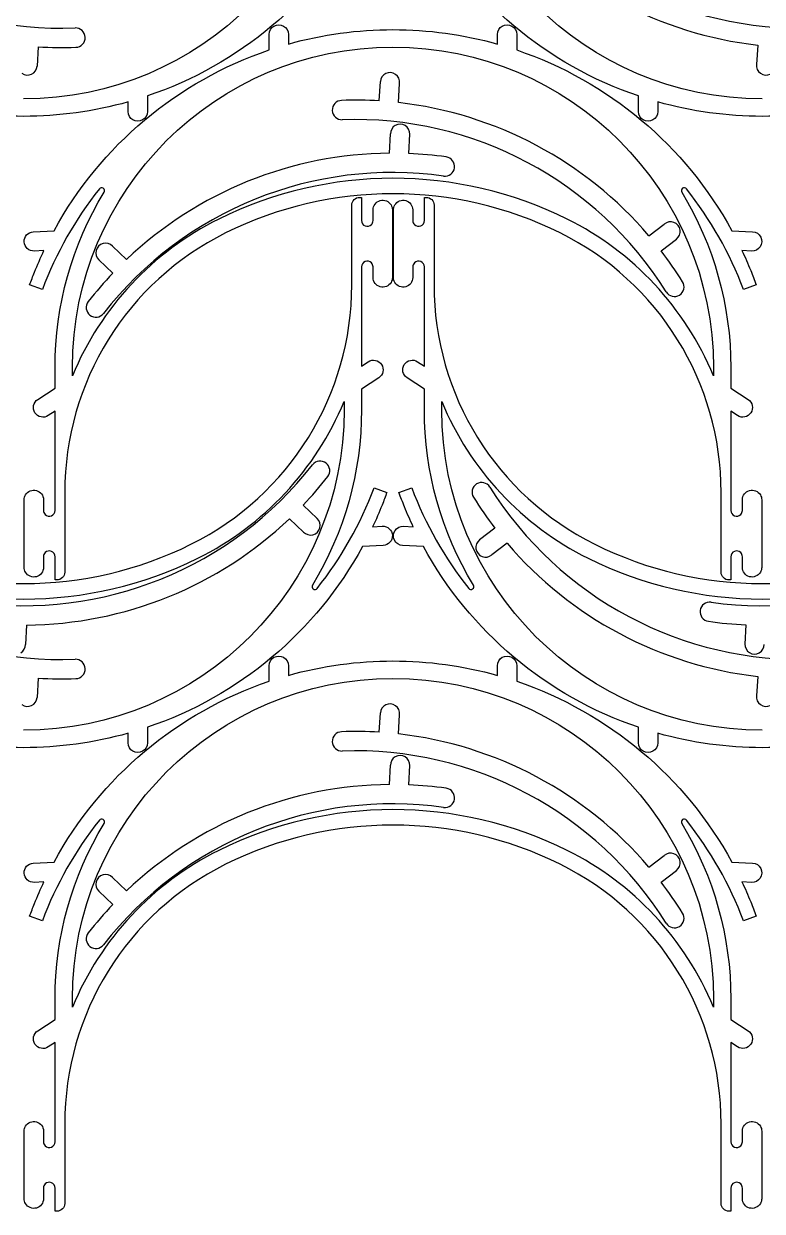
# Model space of a CAD drawing. Extents: x 5 to 3258, y 1 to 2262.
# Drawn here: x 547 to 1089, y 1 to 873 of the extents above; entities that cross this region are included whole.
import ezdxf

# ---------------------------------------------------------------- set-up
doc = ezdxf.new("R2010")
doc.units = 0
doc.layers.add('Capa_1', color=7, linetype='CONTINUOUS')

msp = doc.modelspace()

# ---------------------------------------------------------------- linework, layer by layer
at = {"layer": 'Capa_1', "color": 7}
for points in [[(727.266492, 853.28447), (727.266492, 864.757018)], [(741.439723, 864.757018), (741.439723, 857.670403)], [(908.978737, 864.757018), (908.978737, 853.28447)], [(557.790383, 855.659614), (556.907329, 841.513927)], [(1085.895812, 856.896555), (1085.01276, 842.750866)], [(808.00148, 815.894861), (808.884534, 830.040548)], [(822.125075, 814.65792), (823.008126, 828.803609)], [(637.868415, 819.531099), (637.868415, 808.058551)], [(998.385194, 808.058551), (998.385194, 819.531099)], [(623.695184, 808.058551), (623.695184, 815.145165)], [(815.670794, 777.524267), (816.271207, 791.684768)], [(829.846317, 777.278115), (830.44673, 791.438616)], [(793.626681, 745.1028), (795.044007, 745.1028), (795.044007, 735.181512)], [(841.210044, 728.094898), (841.210044, 735.181512), (841.210044, 745.1028)], [(787.957393, 680.882031), (787.957393, 735.181512)], [(848.296658, 739.43348), (848.296658, 735.181512)], [(1006.087216, 716.843515), (1017.320727, 725.485766)], [(561.919161, 706.067799), (554.842424, 705.693852)], [(622.492028, 699.474979), (612.223416, 709.24411)], [(1015.010503, 705.826211), (1026.244014, 714.468463)], [(1081.402579, 705.694221), (1074.325858, 706.068196)], [(612.466004, 689.450768), (602.197395, 699.219899)], [(795.044007, 694.079178), (795.044007, 621.273827)], [(560.771475, 677.491396), (551.437499, 680.854164)], [(836.264098, 624.488315), (836.264296, 624.488712)], [(836.264296, 624.488712), (841.210044, 621.273827)], [(1053.397981, 620.209244), (1053.397981, 614.128844)], [(1066.153886, 620.208479), (1066.153886, 605.01115), (1066.155389, 605.036662), (1078.824384, 596.801364)], [(807.714298, 612.60548), (795.045291, 604.370183), (795.043792, 604.395695)], [(841.210044, 589.197997), (841.210044, 604.395326), (841.208542, 604.369814), (828.539546, 612.605112)], [(557.420609, 596.800996), (570.089616, 605.036293), (570.091115, 605.010781)], [(853.96595, 589.197232), (853.96595, 595.277632)], [(570.0909, 515.327298), (570.0909, 588.132649)], [(1071.099634, 584.917764), (1066.153886, 588.132649)], [(1071.099833, 584.918161), (1071.099634, 584.917764)], [(804.363432, 531.91508), (813.697408, 528.552312)], [(577.177514, 528.524444), (577.177514, 474.224964)], [(752.259834, 519.251215), (762.528442, 509.482084)], [(742.23381, 509.227004), (752.502422, 499.457874)], [(803.215746, 503.338677), (810.292483, 503.712624)], [(825.961351, 503.712255), (833.038072, 503.33828)], [(893.010384, 502.319171), (881.776873, 493.67692)], [(811.040518, 489.559153), (795.787724, 488.753036)], [(901.933671, 491.301867), (890.70016, 482.659616)], [(1066.153886, 481.311578), (1066.153886, 474.224964), (1066.153886, 464.303676), (1064.736564, 464.303676)], [(571.508226, 464.303676), (570.0909, 464.303676), (570.0909, 474.224964)], [(1059.067272, 469.972996), (1059.067272, 474.224964)], [(549.055044, 431.177716), (548.454631, 417.017215)], [(1077.108545, 431.423868), (1076.508132, 417.263367)], [(727.266492, 389.875377), (727.266492, 401.347925)], [(741.439723, 401.347925), (741.439723, 394.261311)], [(908.978737, 401.347925), (908.978737, 389.875377)], [(557.790383, 392.250521), (556.907329, 378.104834)], [(1085.895812, 393.487462), (1085.01276, 379.341773)], [(808.00148, 352.485768), (808.884534, 366.631455)], [(822.125075, 351.248827), (823.008126, 365.394516)], [(623.695184, 344.649458), (623.695184, 351.736072)], [(637.868415, 356.122006), (637.868415, 344.649458)], [(998.385194, 344.649458), (998.385194, 356.122006)], [(815.670794, 314.115174), (816.271207, 328.275676)], [(829.846317, 313.869022), (830.44673, 328.029523)], [(1006.087216, 253.434422), (1017.320727, 262.076674)], [(622.492028, 236.065886), (612.223416, 245.835017)], [(1015.010503, 242.417118), (1026.244014, 251.05937)], [(561.919161, 242.658706), (554.842424, 242.284759)], [(612.466004, 226.041675), (602.197395, 235.810806)], [(1081.402579, 242.285128), (1074.325858, 242.659103)], [(560.771475, 214.082303), (551.437499, 217.445071)], [(1053.397981, 156.800151), (1053.397981, 150.719751)], [(1066.153886, 156.799386), (1066.153886, 141.602057), (1066.155389, 141.627569), (1078.824384, 133.392271)], [(557.420609, 133.391903), (570.089616, 141.6272), (570.091115, 141.601689)], [(570.0909, 51.918205), (570.0909, 124.723556)], [(1071.099634, 121.508671), (1066.153886, 124.723556)], [(1071.099833, 121.509068), (1071.099634, 121.508671)], [(577.177514, 65.115352), (577.177514, 10.815871)], [(1066.153886, 17.902485), (1066.153886, 10.815871), (1066.153886, 0.894583), (1064.736564, 0.894583)], [(571.508226, 0.894583), (570.0909, 0.894583), (570.0909, 10.815871)], [(1059.067272, 6.563903), (1059.067272, 10.815871)]]:
    msp.add_lwpolyline(points, dxfattribs=at)
for points in [[(945.996403, 729.128662)], [(961.367528, 480.277814)], [(945.996403, 265.719569)]]:
    msp.add_lwpolyline(points, close=True, dxfattribs=at)
for points in [[(782.288099, 1052.606324), (782.263398, 922.684674), (676.934165, 817.375464), (547.012512, 817.375464)], [(1089.241536, 817.375464), (959.319883, 817.375464), (853.99065, 922.684674), (853.96595, 1052.606324)], [(347.079585, 995.870827), (398.062337, 914.281372), (488.699797, 866.088579), (584.849714, 869.446207)], [(889.308609, 995.870827), (940.291361, 914.281372), (1030.928821, 866.088579), (1127.078738, 869.446207)], [(795.787724, 952.162129), (761.667442, 889.692402), (705.293531, 842.345881), (637.868415, 819.531099)], [(998.385194, 819.531099), (930.960228, 842.345842), (874.586417, 889.692218), (840.46612, 952.161761)], [(901.933671, 954.71096), (948.614079, 899.935497), (1014.381542, 864.966317), (1085.895812, 856.896555)], [(730.8098, 870.894207), (733.002406, 872.160109), (735.703809, 872.160109), (737.896415, 870.894207)], [(741.439723, 857.670403), (791.590488, 871.762637), (844.654744, 871.762637), (894.805508, 857.670403)], [(898.348816, 870.894206), (900.541422, 872.160107), (903.242824, 872.160107), (905.43543, 870.894206)], [(592.177944, 862.611136), (592.04138, 866.52205), (588.760655, 869.581996), (584.849714, 869.446207)], [(727.266492, 864.757018), (727.266492, 867.288822), (728.617193, 869.628305), (730.8098, 870.894207)], [(737.896415, 870.894207), (740.089022, 869.628305), (741.439723, 867.288822), (741.439723, 864.757018)], [(894.805508, 864.757018), (894.805508, 867.288821), (896.156209, 869.628304), (898.348816, 870.894206)], [(894.805508, 857.670403), (894.805508, 857.670403), (894.805508, 864.757018), (894.805508, 864.757018)], [(905.43543, 870.894206), (907.628036, 869.628304), (908.978737, 867.288821), (908.978737, 864.757018)], [(557.790383, 855.659614), (566.963469, 855.08697), (576.158978, 854.960801), (585.344322, 855.281555)], [(582.846808, 620.209244), (582.871509, 750.130895), (688.200742, 855.440105), (818.122395, 855.440105)], [(585.344322, 855.281555), (589.255209, 855.418891), (592.314507, 858.700222), (592.177944, 862.611136)], [(818.122395, 855.440105), (948.044047, 855.440105), (1053.373281, 750.130895), (1053.397981, 620.209244)], [(569.347182, 720.65344), (603.467465, 783.123167), (659.841376, 830.469688), (727.266492, 853.28447)], [(908.978737, 853.28447), (976.403703, 830.469727), (1032.777513, 783.123351), (1066.897811, 720.653808)], [(552.879798, 835.55386), (555.205124, 836.661636), (556.746906, 838.943213), (556.907329, 841.513927)], [(820.077924, 835.373031), (817.980558, 836.868145), (815.237391, 837.10839), (812.912065, 836.000615)], [(1085.01276, 842.750866), (1084.723884, 840.191402), (1085.845597, 837.676557), (1087.942963, 836.181444)], [(545.713939, 836.181444), (547.811305, 834.68633), (550.554472, 834.446085), (552.879798, 835.55386)], [(812.912065, 836.000615), (810.586739, 834.892839), (809.044957, 832.611263), (808.884534, 830.040548)], [(823.008126, 828.803609), (823.297003, 831.363073), (822.17529, 833.877918), (820.077924, 835.373031)], [(1087.942963, 836.181444), (1090.040329, 834.68633), (1092.783496, 834.446085), (1095.108822, 835.55386)], [(623.695184, 815.145165), (573.544419, 801.052931), (520.480163, 801.052931), (470.329398, 815.145165)], [(780.447541, 816.27292), (776.536654, 816.135584), (773.477356, 812.854253), (773.613919, 808.943339)], [(808.00148, 815.894861), (798.828394, 816.467505), (789.632885, 816.593674), (780.447541, 816.27292)], [(1006.087216, 716.843515), (959.406808, 771.618978), (893.639345, 806.588158), (822.125075, 814.65792)], [(1165.924208, 815.145165), (1115.773443, 801.052931), (1062.709187, 801.052931), (1012.558422, 815.145165)], [(1012.558422, 815.145165), (1012.558422, 815.145165), (1012.558422, 808.058551), (1012.558422, 808.058551)], [(627.238492, 801.921362), (625.045885, 803.187264), (623.695184, 805.526747), (623.695184, 808.058551)], [(634.325107, 801.921362), (632.132501, 800.65546), (629.431098, 800.65546), (627.238492, 801.921362)], [(637.868415, 808.058551), (637.868415, 805.526747), (636.517714, 803.187264), (634.325107, 801.921362)], [(773.613919, 808.943339), (773.750482, 805.032426), (777.031208, 801.972479), (780.942149, 802.108268)], [(1018.712278, 675.683648), (967.729526, 757.273103), (877.092066, 805.465896), (780.942149, 802.108268)], [(1001.928501, 801.921363), (999.735895, 803.187265), (998.385194, 805.526748), (998.385194, 808.058551)], [(1009.015115, 801.921363), (1006.822509, 800.655462), (1004.121107, 800.655462), (1001.928501, 801.921363)], [(1012.558422, 808.058551), (1012.558422, 805.526748), (1011.207721, 803.187265), (1009.015115, 801.921363)], [(819.872079, 797.911827), (817.629937, 796.644161), (816.251488, 794.260383), (816.271207, 791.684768)], [(827.064224, 797.786938), (824.867445, 799.131684), (822.114222, 799.179492), (819.872079, 797.911827)], [(830.44673, 791.438616), (830.555859, 794.011994), (829.261003, 796.442193), (827.064224, 797.786938)], [(815.670794, 777.524267), (743.704767, 776.973989), (674.642311, 749.070946), (622.492028, 699.474979)], [(857.288823, 774.77393), (848.187327, 776.053057), (839.029007, 776.888773), (829.846317, 777.278115)], [(855.316315, 760.738574), (760.044085, 774.128211), (664.865628, 735.673618), (605.633744, 659.860267)], [(945.996403, 729.128662), (865.432369, 769.099614), (770.812417, 769.099614), (690.248383, 729.128662)], [(863.318859, 766.770193), (863.863476, 770.645407), (861.163929, 774.228546), (857.288823, 774.77393)], [(855.316315, 760.738574), (859.191637, 760.194723), (862.774242, 762.894978), (863.318859, 766.770193)], [(602.607432, 751.325893), (584.926334, 729.026946), (570.813059, 704.119029), (560.771475, 677.491396)], [(605.487796, 751.750214), (604.566251, 752.391518), (603.304894, 752.205701), (602.607432, 751.325893)], [(606.09071, 748.901874), (606.673366, 749.861576), (606.40934, 751.108909), (605.487796, 751.750214)], [(940.957027, 718.971503), (863.567931, 757.367243), (772.676847, 757.367243), (695.287751, 718.971503)], [(1030.75722, 751.750606), (1029.83567, 751.109309), (1029.571635, 749.861978), (1030.154283, 748.902271)], [(1033.637581, 751.326262), (1032.940126, 752.206076), (1031.67877, 752.391903), (1030.75722, 751.750606)], [(1075.473521, 677.491764), (1065.431942, 704.119397), (1051.318673, 729.027313), (1033.637581, 751.326262)], [(570.091115, 620.208111), (570.091123, 665.591673), (582.542961, 710.105338), (606.09071, 748.901874)], [(787.957393, 739.43348), (787.957385, 740.937074), (788.55468, 742.379088), (789.617879, 743.442292)], [(789.617879, 743.442292), (790.681077, 744.505497), (792.123087, 745.102799), (793.626681, 745.1028)], [(803.547944, 735.890173), (803.547964, 739.08077), (805.680157, 741.877942), (808.756696, 742.723409)], [(808.756696, 742.723409), (811.833235, 743.568877), (815.095425, 742.254142), (816.72593, 739.511632)], [(819.528123, 739.511632), (821.158628, 742.25414), (824.420818, 743.568873), (827.497355, 742.723406)], [(827.497355, 742.723406), (830.573893, 741.877939), (832.706085, 739.080769), (832.706107, 735.890173)], [(841.210044, 745.1028), (841.210044, 745.1028), (842.627367, 745.1028), (842.627367, 745.1028)], [(842.627367, 745.1028), (844.130961, 745.1028), (845.572972, 744.505498), (846.636171, 743.442293)], [(846.636171, 743.442293), (847.699371, 742.379089), (848.296666, 740.937075), (848.296658, 739.43348)], [(1030.154283, 748.902271), (1053.70204, 710.105727), (1066.153881, 665.592052), (1066.153886, 620.208479)], [(787.957393, 735.181512), (787.957393, 735.181512), (787.957393, 739.43348), (787.957393, 739.43348)], [(795.044007, 735.181512), (795.044007, 735.181512), (795.044007, 728.094898), (795.044007, 728.094898)], [(803.547944, 728.094898), (803.547944, 728.094898), (803.547944, 735.890173), (803.547944, 735.890173)], [(816.72593, 739.511632), (817.377342, 738.415957), (817.721165, 737.164865), (817.721173, 735.890173)], [(817.721173, 735.890173), (817.721173, 735.890173), (817.721173, 686.283902), (817.721173, 686.283902)], [(818.532879, 735.890173), (818.532887, 737.164866), (818.876711, 738.415957), (819.528123, 739.511632)], [(818.532879, 686.283902), (818.532879, 686.283902), (818.532879, 735.890173), (818.532879, 735.890173)], [(832.706107, 735.890173), (832.706107, 735.890173), (832.706107, 728.094898), (832.706107, 728.094898)], [(848.296658, 735.181512), (848.296658, 735.181512), (848.296658, 680.882032), (848.296658, 680.882031)], [(690.248383, 729.128662), (641.715374, 705.049541), (603.557433, 664.192075), (582.846808, 614.128844)], [(795.044007, 728.094898), (795.044008, 726.375138), (796.079967, 724.824718), (797.668817, 724.166595)], [(797.668817, 724.166595), (799.257667, 723.508471), (801.086513, 723.87225), (802.302568, 725.088302)], [(802.302568, 725.088302), (803.099968, 725.8857), (803.547943, 726.967205), (803.547944, 728.094898)], [(832.706107, 728.094898), (832.706107, 726.967206), (833.154081, 725.885701), (833.95148, 725.088302)], [(833.95148, 725.088302), (835.167535, 723.872248), (836.996382, 723.508468), (838.585234, 724.166591)], [(838.585234, 724.166591), (840.174085, 724.824715), (841.210044, 726.375137), (841.210044, 728.094898)], [(1053.397981, 614.128844), (1032.687355, 664.192075), (994.529413, 705.049542), (945.996403, 729.128662)], [(1024.405527, 726.730014), (1021.993217, 727.632756), (1019.281087, 727.156445), (1017.320727, 725.485766)], [(1028.932878, 721.140235), (1028.55095, 723.687452), (1026.817836, 725.827273), (1024.405527, 726.730014)], [(547.396857, 712.396844), (547.1904, 716.303193), (550.188193, 719.638003), (554.094389, 719.847323)], [(554.094389, 719.847323), (554.094389, 719.847323), (569.347182, 720.65344), (569.347182, 720.65344)], [(695.287751, 718.971503), (622.939442, 683.07669), (577.177505, 609.287774), (577.177514, 528.524444)], [(1059.067272, 528.524445), (1059.06728, 609.287776), (1013.305339, 683.076692), (940.957027, 718.971503)], [(1026.244014, 714.468463), (1028.285482, 716.039), (1029.314805, 718.593019), (1028.932878, 721.140235)], [(1066.897811, 720.653808), (1066.897811, 720.653808), (1082.150614, 719.84772), (1082.150614, 719.84772)], [(1082.150614, 719.84772), (1084.678893, 719.714096), (1086.943832, 718.241802), (1088.09225, 715.985437)], [(1088.09225, 715.985437), (1089.240668, 713.729071), (1089.098094, 711.031429), (1087.718233, 708.908687)], [(554.842424, 705.693852), (550.935925, 705.490259), (547.603314, 708.490496), (547.396857, 712.396844)], [(554.963661, 690.129323), (557.118611, 695.512033), (559.438202, 700.827359), (561.919161, 706.067799)], [(600.220566, 706.136224), (599.574481, 703.642856), (600.331232, 700.995214), (602.197395, 699.219899)], [(605.307449, 711.222188), (602.813964, 710.576552), (600.866652, 708.629591), (600.220566, 706.136224)], [(612.223416, 709.24411), (610.448439, 711.110594), (607.800933, 711.867823), (605.307449, 711.222188)], [(1074.325858, 706.068196), (1076.604467, 701.255133), (1078.746996, 696.378816), (1080.750894, 691.445052)], [(1087.718233, 708.908687), (1086.338372, 706.785945), (1083.930858, 705.560597), (1081.402579, 705.694221)], [(797.668856, 698.007412), (796.080014, 697.349311), (795.044043, 695.798922), (795.044007, 694.079178)], [(802.302568, 697.085688), (801.086524, 698.30173), (799.257699, 698.665514), (797.668856, 698.007412)], [(838.585194, 698.007415), (836.99635, 698.665517), (835.167524, 698.301732), (833.95148, 697.085688)], [(841.210044, 694.079178), (841.21001, 695.798923), (840.174038, 697.349313), (838.585194, 698.007415)], [(1030.731888, 683.194372), (1025.861428, 690.988729), (1020.614768, 698.541598), (1015.010503, 705.826211)], [(551.437499, 680.854164), (552.558679, 683.966221), (553.734246, 687.058414), (554.963661, 690.129323)], [(612.466004, 689.450768), (606.130987, 682.791865), (600.123577, 675.828796), (594.465063, 668.586238)], [(803.547944, 694.079178), (803.54792, 695.206841), (803.099947, 696.288311), (802.302568, 697.085688)], [(803.547944, 686.283902), (803.547944, 686.283902), (803.547944, 694.079178), (803.547944, 694.079178)], [(833.95148, 697.085688), (833.154102, 696.28831), (832.70613, 695.206841), (832.706107, 694.079178)], [(832.706107, 694.079178), (832.706107, 694.079178), (832.706107, 686.283902), (832.706107, 686.283902)], [(841.210044, 621.273827), (841.210044, 621.273827), (841.210044, 694.079178), (841.210044, 694.079178)], [(1080.750894, 691.445052), (1082.173585, 687.942284), (1083.526057, 684.411405), (1084.807499, 680.854533)], [(669.847156, 490.434973), (742.195464, 526.329786), (787.957402, 600.118702), (787.957393, 680.882031)], [(808.756669, 679.450617), (805.680123, 680.2961), (803.547939, 683.093295), (803.547944, 686.283902)], [(816.72593, 682.662387), (815.09542, 679.919868), (811.833215, 678.605134), (808.756669, 679.450617)], [(817.721173, 686.283902), (817.721175, 685.009191), (817.377352, 683.758079), (816.72593, 682.662387)], [(819.528123, 682.662387), (818.876701, 683.758078), (818.532877, 685.009191), (818.532879, 686.283902)], [(827.497383, 679.45062), (824.420838, 678.605138), (821.158634, 679.91987), (819.528123, 682.662387)], [(832.706107, 686.283902), (832.706111, 683.093296), (830.573927, 680.296103), (827.497383, 679.45062)], [(848.296658, 680.882031), (848.296651, 600.1187), (894.058592, 526.329784), (966.406904, 490.434973)], [(1028.476702, 673.430394), (1031.795362, 675.504133), (1032.804971, 679.875303), (1030.731888, 683.194372)], [(1084.807499, 680.854533), (1084.807499, 680.854533), (1075.473521, 677.491764), (1075.473521, 677.491764)], [(1018.712278, 675.683648), (1020.786673, 672.365399), (1025.158043, 671.356655), (1028.476702, 673.430394)], [(594.465063, 668.586238), (592.0564, 665.502047), (592.603566, 661.04929), (595.687281, 658.640016)], [(595.687281, 658.640016), (598.770996, 656.230743), (603.223861, 656.777029), (605.633744, 659.860267)], [(570.091115, 605.010781), (570.091115, 605.010781), (570.091115, 620.208111), (570.091115, 620.208111)], [(582.846808, 614.128844), (582.846808, 614.128844), (582.846808, 620.209244), (582.846808, 620.209244)], [(795.044007, 621.273827), (795.044007, 621.273827), (799.989741, 624.488712), (799.989741, 624.488712)], [(799.989741, 624.488712), (803.270927, 626.614767), (807.654057, 625.681775), (809.784924, 622.403712)], [(809.784924, 622.403712), (811.915791, 619.125648), (810.989231, 614.741155), (807.714298, 612.60548)], [(828.539546, 612.605112), (825.268936, 614.742497), (824.34528, 619.123775), (826.474687, 622.399585)], [(826.474687, 622.399585), (828.604093, 625.675396), (832.983106, 626.60973), (836.264098, 624.488315)], [(795.043792, 604.395695), (795.043792, 604.395695), (795.043792, 589.198365), (795.043792, 589.198365)], [(555.349983, 587.002764), (553.219116, 590.280827), (554.145676, 594.665321), (557.420609, 596.800996)], [(674.886523, 480.277814), (723.419532, 504.356934), (761.577474, 545.214401), (782.288099, 595.277632)], [(782.288099, 595.277632), (782.288099, 595.277632), (782.288099, 589.197232), (782.288099, 589.197232)], [(853.96595, 595.277632), (874.676575, 545.214401), (912.834518, 504.356934), (961.367528, 480.277814)], [(1078.824384, 596.801364), (1082.094994, 594.663979), (1083.01865, 590.282701), (1080.889244, 587.006891)], [(782.288099, 589.197232), (782.263398, 459.275581), (676.934165, 353.966371), (547.012512, 353.966371)], [(565.145166, 584.917764), (561.86398, 582.791709), (557.48085, 583.724701), (555.349983, 587.002764)], [(570.0909, 588.132649), (570.0909, 588.132649), (565.145166, 584.917764), (565.145166, 584.917764)], [(795.043792, 589.198365), (795.043784, 543.814803), (782.591946, 499.301138), (759.044197, 460.504602)], [(877.209647, 460.504205), (853.66189, 499.300749), (841.210049, 543.814424), (841.210044, 589.197997)], [(1089.241536, 353.966371), (959.319883, 353.966371), (853.99065, 459.275581), (853.96595, 589.197232)], [(1066.153886, 588.132649), (1066.153886, 588.132649), (1066.153886, 515.327298), (1066.153886, 515.327298)], [(1080.889244, 587.006891), (1078.759837, 583.73108), (1074.380825, 582.796746), (1071.099833, 584.918161)], [(769.038557, 550.061967), (765.954842, 552.47124), (761.501977, 551.924955), (759.092094, 548.841717)], [(770.260774, 540.115745), (772.669438, 543.199937), (772.122272, 547.652694), (769.038557, 550.061967)], [(509.409523, 447.96341), (604.681753, 434.573773), (699.86021, 473.028366), (759.092094, 548.841717)], [(1051.638547, 447.96341), (1146.910776, 434.573773), (1242.089234, 473.028366), (1301.321117, 548.841717)], [(347.079585, 532.461734), (398.062337, 450.872279), (488.699797, 402.679487), (584.849714, 406.037114)], [(752.259834, 519.251215), (758.594851, 525.910118), (764.602261, 532.873187), (770.260774, 540.115745)], [(762.527475, 458.080583), (780.208573, 480.37953), (794.321847, 505.287447), (804.363432, 531.91508)], [(822.556432, 528.551943), (822.556432, 528.551943), (831.890409, 531.914712), (831.890409, 531.914712)], [(831.890409, 531.914712), (841.931989, 505.287079), (856.045257, 480.379163), (873.72635, 458.080214)], [(879.544184, 534.714988), (876.225525, 532.641249), (875.215916, 528.270079), (877.288999, 524.95101)], [(889.308609, 532.461734), (887.234213, 535.779983), (882.862844, 536.788728), (879.544184, 534.714988)], [(889.308609, 532.461734), (940.291361, 450.872279), (1030.928821, 402.679487), (1127.078738, 406.037114)], [(547.413734, 523.122574), (547.413732, 524.397285), (547.757555, 525.648397), (548.408977, 526.744089)], [(547.413734, 473.516303), (547.413734, 473.516303), (547.413734, 523.122574), (547.413734, 523.122574)], [(548.408977, 526.744089), (550.039487, 529.486608), (553.301692, 530.801341), (556.378238, 529.955859)], [(556.378238, 529.955859), (559.454784, 529.110376), (561.586968, 526.313181), (561.586963, 523.122574)], [(561.586963, 523.122574), (561.586963, 523.122574), (561.586963, 515.327298), (561.586963, 515.327298)], [(813.697408, 528.552312), (812.576228, 525.440255), (811.400661, 522.348062), (810.171245, 519.277153)], [(826.613036, 517.961424), (825.190345, 521.464191), (823.837873, 524.995071), (822.556432, 528.551943)], [(877.288999, 524.95101), (882.159459, 517.156653), (887.406118, 509.603784), (893.010384, 502.319171)], [(1059.067272, 474.224964), (1059.067272, 474.224964), (1059.067272, 528.524444), (1059.067272, 528.524445)], [(1074.657823, 523.122574), (1074.65782, 526.31318), (1076.790003, 529.110373), (1079.866548, 529.955856)], [(1074.657823, 515.327298), (1074.657823, 515.327298), (1074.657823, 523.122574), (1074.657823, 523.122574)], [(1079.866548, 529.955856), (1082.943092, 530.801338), (1086.205297, 529.486606), (1087.835808, 526.744089)], [(1087.835808, 526.744089), (1088.48723, 525.648397), (1088.831053, 524.397285), (1088.831052, 523.122574)], [(1088.831052, 523.122574), (1088.831052, 523.122574), (1088.831052, 473.516303), (1088.831052, 473.516303)], [(561.586963, 515.327298), (561.586986, 514.199635), (562.03496, 513.118165), (562.832339, 512.320788)], [(567.466051, 511.399064), (569.054893, 512.057165), (570.090864, 513.607554), (570.0909, 515.327298)], [(810.171245, 519.277153), (808.016296, 513.894443), (805.696705, 508.579117), (803.215746, 503.338677)], [(833.038072, 503.33828), (830.759463, 508.151343), (828.616934, 513.02766), (826.613036, 517.961424)], [(1066.153886, 515.327298), (1066.153921, 513.607553), (1067.189892, 512.057163), (1068.778736, 511.399061)], [(1073.41245, 512.320788), (1074.209828, 513.118165), (1074.657801, 514.199635), (1074.657823, 515.327298)], [(549.055044, 431.177716), (621.021071, 431.727994), (690.083527, 459.631038), (742.23381, 509.227004)], [(562.832339, 512.320788), (564.048383, 511.104746), (565.877208, 510.740962), (567.466051, 511.399064)], [(764.505272, 502.56576), (765.151357, 505.059127), (764.394606, 507.70677), (762.528442, 509.482084)], [(1068.778736, 511.399061), (1070.36758, 510.740959), (1072.196407, 511.104744), (1073.41245, 512.320788)], [(752.502422, 499.457874), (754.277399, 497.59139), (756.924905, 496.834161), (759.418389, 497.479796)], [(759.418389, 497.479796), (761.911873, 498.125431), (763.859186, 500.072392), (764.505272, 502.56576)], [(810.292483, 503.712624), (814.198982, 503.916217), (817.531593, 500.91598), (817.73805, 497.009632)], [(817.73805, 497.009632), (817.944507, 493.103283), (814.946714, 489.768473), (811.040518, 489.559153)], [(819.27168, 493.421039), (818.123262, 495.677405), (818.265837, 498.375047), (819.645698, 500.497789)], [(819.645698, 500.497789), (821.025559, 502.620531), (823.433072, 503.845879), (825.961351, 503.712255)], [(424.17788, 490.434973), (501.566976, 452.039233), (592.45806, 452.039233), (669.847156, 490.434973)], [(795.787724, 488.753036), (761.667442, 426.283309), (705.293531, 378.936788), (637.868415, 356.122006)], [(825.213317, 489.558756), (822.685037, 489.692379), (820.420099, 491.164674), (819.27168, 493.421039)], [(840.46612, 488.752668), (840.46612, 488.752668), (825.213317, 489.558756), (825.213317, 489.558756)], [(998.385194, 356.122006), (930.960228, 378.936749), (874.586417, 426.283125), (840.46612, 488.752668)], [(881.776873, 493.67692), (879.735404, 492.106382), (878.706081, 489.552363), (879.088009, 487.005147)], [(901.933671, 491.301867), (948.614079, 436.526404), (1014.381542, 401.557224), (1085.895812, 393.487462)], [(966.406904, 490.434973), (1043.795999, 452.039233), (1134.687084, 452.039233), (1212.076179, 490.434973)], [(419.138504, 480.277814), (499.702538, 440.306862), (594.32249, 440.306862), (674.886523, 480.277814)], [(562.832339, 484.318174), (562.034939, 483.520775), (561.586964, 482.439271), (561.586963, 481.311578)], [(561.586963, 481.311578), (561.586963, 481.311578), (561.586963, 473.516303), (561.586963, 473.516303)], [(567.46609, 485.239881), (565.87724, 485.898005), (564.048394, 485.534226), (562.832339, 484.318174)], [(570.0909, 481.311578), (570.090899, 483.031338), (569.05494, 484.581758), (567.46609, 485.239881)], [(570.0909, 474.224964), (570.0909, 474.224964), (570.0909, 481.311578), (570.0909, 481.311578)], [(879.088009, 487.005147), (879.469936, 484.457931), (881.20305, 482.318109), (883.61536, 481.415368)], [(883.61536, 481.415368), (886.02767, 480.512627), (888.7398, 480.988937), (890.70016, 482.659616)], [(961.367528, 480.277814), (1041.931561, 440.306862), (1136.551513, 440.306862), (1217.115547, 480.277814)], [(1068.778697, 485.239884), (1067.189845, 484.581761), (1066.153886, 483.031339), (1066.153886, 481.311578)], [(1073.41245, 484.318174), (1072.196396, 485.534228), (1070.367549, 485.898008), (1068.778697, 485.239884)], [(1074.657823, 481.311578), (1074.657823, 482.43927), (1074.209849, 483.520775), (1073.41245, 484.318174)], [(1074.657823, 473.516303), (1074.657823, 473.516303), (1074.657823, 481.311578), (1074.657823, 481.311578)], [(548.408977, 469.894844), (547.757565, 470.990519), (547.413742, 472.241611), (547.413734, 473.516303)], [(561.586963, 473.516303), (561.586943, 470.325706), (559.45475, 467.528534), (556.378211, 466.683066)], [(577.177514, 474.224964), (577.177514, 474.224964), (577.177514, 469.972996), (577.177514, 469.972996)], [(1079.866575, 466.68307), (1076.790037, 467.528537), (1074.657845, 470.325707), (1074.657823, 473.516303)], [(1088.831052, 473.516303), (1088.831043, 472.24161), (1088.48722, 470.990519), (1087.835808, 469.894844)], [(556.378211, 466.683066), (553.301672, 465.837599), (550.039481, 467.152334), (548.408977, 469.894844)], [(575.517028, 465.964184), (574.45383, 464.900979), (573.01182, 464.303677), (571.508226, 464.303676)], [(577.177514, 469.972996), (577.177522, 468.469402), (576.580227, 467.027388), (575.517028, 465.964184)], [(1060.727759, 465.964183), (1059.66456, 467.027387), (1059.067265, 468.469401), (1059.067272, 469.972996)], [(1064.736564, 464.303676), (1063.232969, 464.303676), (1061.790958, 464.900978), (1060.727759, 465.964183)], [(1087.835808, 469.894844), (1086.205302, 467.152336), (1082.943113, 465.837603), (1079.866575, 466.68307)], [(759.044197, 460.504602), (758.461541, 459.5449), (758.725567, 458.297567), (759.647111, 457.656262)], [(759.647111, 457.656262), (760.568656, 457.014958), (761.830013, 457.200775), (762.527475, 458.080583)], [(873.72635, 458.080214), (874.423804, 457.2004), (875.68516, 457.014573), (876.60671, 457.65587)], [(876.60671, 457.65587), (877.52826, 458.297167), (877.792296, 459.544498), (877.209647, 460.504205)], [(1051.638547, 447.96341), (1047.763224, 448.50726), (1044.180619, 445.807005), (1043.636003, 441.931791)], [(1043.636003, 441.931791), (1043.091386, 438.056576), (1045.790932, 434.473437), (1049.666039, 433.928054)], [(1049.666039, 433.928054), (1058.767534, 432.648927), (1067.925855, 431.813211), (1077.108545, 431.423868)], [(544.853758, 410.790157), (547.095901, 412.057822), (548.47435, 414.4416), (548.454631, 417.017215)], [(1076.508132, 417.263367), (1076.399002, 414.68999), (1077.693858, 412.259791), (1079.890638, 410.915045)], [(1079.890638, 410.915045), (1082.087417, 409.5703), (1084.840639, 409.522491), (1087.082782, 410.790157)], [(1087.082782, 410.790157), (1089.324925, 412.057822), (1090.703373, 414.4416), (1090.683654, 417.017215)], [(592.177944, 399.202043), (592.04138, 403.112957), (588.760655, 406.172904), (584.849714, 406.037114)], [(727.266492, 401.347925), (727.266492, 403.879729), (728.617193, 406.219212), (730.8098, 407.485114)], [(730.8098, 407.485114), (733.002406, 408.751016), (735.703809, 408.751016), (737.896415, 407.485114)], [(737.896415, 407.485114), (740.089022, 406.219212), (741.439723, 403.879729), (741.439723, 401.347925)], [(741.439723, 394.261311), (791.590488, 408.353545), (844.654744, 408.353545), (894.805508, 394.261311)], [(894.805508, 401.347925), (894.805508, 403.879728), (896.156209, 406.219211), (898.348816, 407.485113)], [(894.805508, 394.261311), (894.805508, 394.261311), (894.805508, 401.347925), (894.805508, 401.347925)], [(898.348816, 407.485113), (900.541422, 408.751014), (903.242824, 408.751014), (905.43543, 407.485113)], [(905.43543, 407.485113), (907.628036, 406.219211), (908.978737, 403.879728), (908.978737, 401.347925)], [(557.790383, 392.250521), (566.963469, 391.677877), (576.158978, 391.551708), (585.344322, 391.872462)], [(585.344322, 391.872462), (589.255209, 392.009799), (592.314507, 395.291129), (592.177944, 399.202043)], [(569.347182, 257.244347), (603.467465, 319.714074), (659.841376, 367.060595), (727.266492, 389.875377)], [(582.846808, 156.800151), (582.871509, 286.721802), (688.200742, 392.031012), (818.122395, 392.031012)], [(818.122395, 392.031012), (948.044047, 392.031012), (1053.373281, 286.721802), (1053.397981, 156.800151)], [(908.978737, 389.875377), (976.403703, 367.060634), (1032.777513, 319.714258), (1066.897811, 257.244715)], [(552.879798, 372.144767), (555.205124, 373.252543), (556.746906, 375.53412), (556.907329, 378.104834)], [(1085.01276, 379.341773), (1084.723884, 376.782309), (1085.845597, 374.267464), (1087.942963, 372.772351)], [(545.713939, 372.772351), (547.811305, 371.277237), (550.554472, 371.036992), (552.879798, 372.144767)], [(812.912065, 372.591522), (810.586739, 371.483747), (809.044957, 369.20217), (808.884534, 366.631455)], [(820.077924, 371.963939), (817.980558, 373.459052), (815.237391, 373.699297), (812.912065, 372.591522)], [(823.008126, 365.394516), (823.297003, 367.95398), (822.17529, 370.468825), (820.077924, 371.963939)], [(1087.942963, 372.772351), (1090.040329, 371.277237), (1092.783496, 371.036992), (1095.108822, 372.144767)], [(623.695184, 351.736072), (573.544419, 337.643838), (520.480163, 337.643838), (470.329398, 351.736072)], [(780.447541, 352.863827), (776.536654, 352.726491), (773.477356, 349.44516), (773.613919, 345.534246)], [(808.00148, 352.485768), (798.828394, 353.058412), (789.632885, 353.184581), (780.447541, 352.863827)], [(1006.087216, 253.434422), (959.406808, 308.209885), (893.639345, 343.179066), (822.125075, 351.248827)], [(1165.924208, 351.736072), (1115.773443, 337.643838), (1062.709187, 337.643838), (1012.558422, 351.736072)], [(1012.558422, 351.736072), (1012.558422, 351.736072), (1012.558422, 344.649458), (1012.558422, 344.649458)], [(627.238492, 338.512269), (625.045885, 339.778171), (623.695184, 342.117654), (623.695184, 344.649458)], [(637.868415, 344.649458), (637.868415, 342.117654), (636.517714, 339.778171), (634.325107, 338.512269)], [(773.613919, 345.534246), (773.750482, 341.623333), (777.031208, 338.563386), (780.942149, 338.699175)], [(1018.712278, 212.274555), (967.729526, 293.86401), (877.092066, 342.056803), (780.942149, 338.699175)], [(1001.928501, 338.51227), (999.735895, 339.778172), (998.385194, 342.117655), (998.385194, 344.649458)], [(1012.558422, 344.649458), (1012.558422, 342.117655), (1011.207721, 339.778172), (1009.015115, 338.51227)], [(634.325107, 338.512269), (632.132501, 337.246367), (629.431098, 337.246367), (627.238492, 338.512269)], [(819.872079, 334.502734), (817.629937, 333.235068), (816.251488, 330.85129), (816.271207, 328.275676)], [(827.064224, 334.377845), (824.867445, 335.722591), (822.114222, 335.7704), (819.872079, 334.502734)], [(830.44673, 328.029523), (830.555859, 330.602901), (829.261003, 333.0331), (827.064224, 334.377845)], [(1009.015115, 338.51227), (1006.822509, 337.246369), (1004.121107, 337.246369), (1001.928501, 338.51227)], [(815.670794, 314.115174), (743.704767, 313.564896), (674.642311, 285.661853), (622.492028, 236.065886)], [(857.288823, 311.364837), (848.187327, 312.643964), (839.029007, 313.47968), (829.846317, 313.869022)], [(855.316315, 297.329481), (760.044085, 310.719118), (664.865628, 272.264525), (605.633744, 196.451174)], [(945.996403, 265.719569), (865.432369, 305.690521), (770.812417, 305.690521), (690.248383, 265.719569)], [(863.318859, 303.3611), (863.863476, 307.236314), (861.163929, 310.819453), (857.288823, 311.364837)], [(855.316315, 297.329481), (859.191637, 296.78563), (862.774242, 299.485885), (863.318859, 303.3611)], [(602.607432, 287.9168), (584.926334, 265.617853), (570.813059, 240.709936), (560.771475, 214.082303)], [(605.487796, 288.341121), (604.566251, 288.982425), (603.304894, 288.796608), (602.607432, 287.9168)], [(606.09071, 285.492781), (606.673366, 286.452483), (606.40934, 287.699816), (605.487796, 288.341121)], [(940.957027, 255.56241), (863.567931, 293.95815), (772.676847, 293.95815), (695.287751, 255.56241)], [(1030.75722, 288.341513), (1029.83567, 287.700216), (1029.571635, 286.452885), (1030.154283, 285.493178)], [(1033.637581, 287.917169), (1032.940126, 288.796983), (1031.67877, 288.98281), (1030.75722, 288.341513)], [(1075.473521, 214.082671), (1065.431942, 240.710304), (1051.318673, 265.61822), (1033.637581, 287.917169)], [(570.091115, 156.799018), (570.091123, 202.18258), (582.542961, 246.696245), (606.09071, 285.492781)], [(1030.154283, 285.493178), (1053.70204, 246.696634), (1066.153881, 202.182959), (1066.153886, 156.799386)], [(690.248383, 265.719569), (641.715374, 241.640449), (603.557433, 200.782982), (582.846808, 150.719751)], [(1053.397981, 150.719751), (1032.687355, 200.782982), (994.529413, 241.640449), (945.996403, 265.719569)], [(1024.405527, 263.320921), (1021.993217, 264.223663), (1019.281087, 263.747352), (1017.320727, 262.076674)], [(1028.932878, 257.731142), (1028.55095, 260.278359), (1026.817836, 262.41818), (1024.405527, 263.320921)], [(547.396857, 248.987751), (547.1904, 252.8941), (550.188193, 256.22891), (554.094389, 256.43823)], [(554.094389, 256.43823), (554.094389, 256.43823), (569.347182, 257.244347), (569.347182, 257.244347)], [(695.287751, 255.56241), (622.939442, 219.667597), (577.177505, 145.878681), (577.177514, 65.115352)], [(1059.067272, 65.115352), (1059.06728, 145.878683), (1013.305339, 219.667599), (940.957027, 255.56241)], [(1026.244014, 251.05937), (1028.285482, 252.629907), (1029.314805, 255.183926), (1028.932878, 257.731142)], [(1066.897811, 257.244715), (1066.897811, 257.244715), (1082.150614, 256.438627), (1082.150614, 256.438627)], [(1082.150614, 256.438627), (1084.678893, 256.305004), (1086.943832, 254.832709), (1088.09225, 252.576344)], [(554.842424, 242.284759), (550.935925, 242.081166), (547.603314, 245.081403), (547.396857, 248.987751)], [(605.307449, 247.813095), (602.813964, 247.167459), (600.866652, 245.220498), (600.220566, 242.727131)], [(612.223416, 245.835017), (610.448439, 247.701501), (607.800933, 248.45873), (605.307449, 247.813095)], [(1087.718233, 245.499594), (1086.338372, 243.376852), (1083.930858, 242.151504), (1081.402579, 242.285128)], [(1088.09225, 252.576344), (1089.240668, 250.319978), (1089.098094, 247.622336), (1087.718233, 245.499594)], [(554.963661, 226.72023), (557.118611, 232.10294), (559.438202, 237.418266), (561.919161, 242.658706)], [(600.220566, 242.727131), (599.574481, 240.233763), (600.331232, 237.586121), (602.197395, 235.810806)], [(1030.731888, 219.785279), (1025.861428, 227.579636), (1020.614768, 235.132505), (1015.010503, 242.417118)], [(1074.325858, 242.659103), (1076.604467, 237.84604), (1078.746996, 232.969723), (1080.750894, 228.035959)], [(551.437499, 217.445071), (552.558679, 220.557128), (553.734246, 223.649321), (554.963661, 226.72023)], [(1080.750894, 228.035959), (1082.173585, 224.533192), (1083.526057, 221.002312), (1084.807499, 217.44544)], [(612.466004, 226.041675), (606.130987, 219.382772), (600.123577, 212.419703), (594.465063, 205.177145)], [(1028.476702, 210.021301), (1031.795362, 212.09504), (1032.804971, 216.46621), (1030.731888, 219.785279)], [(1018.712278, 212.274555), (1020.786673, 208.956306), (1025.158043, 207.947562), (1028.476702, 210.021301)], [(1084.807499, 217.44544), (1084.807499, 217.44544), (1075.473521, 214.082671), (1075.473521, 214.082671)], [(594.465063, 205.177145), (592.0564, 202.092954), (592.603566, 197.640197), (595.687281, 195.230924)], [(595.687281, 195.230924), (598.770996, 192.82165), (603.223861, 193.367936), (605.633744, 196.451174)], [(570.091115, 141.601689), (570.091115, 141.601689), (570.091115, 156.799018), (570.091115, 156.799018)], [(582.846808, 150.719751), (582.846808, 150.719751), (582.846808, 156.800151), (582.846808, 156.800151)], [(555.349983, 123.593671), (553.219116, 126.871735), (554.145676, 131.256228), (557.420609, 133.391903)], [(1078.824384, 133.392271), (1082.094994, 131.254886), (1083.01865, 126.873608), (1080.889244, 123.597798)], [(565.145166, 121.508671), (561.86398, 119.382616), (557.48085, 120.315608), (555.349983, 123.593671)], [(570.0909, 124.723556), (570.0909, 124.723556), (565.145166, 121.508671), (565.145166, 121.508671)], [(1066.153886, 124.723556), (1066.153886, 124.723556), (1066.153886, 51.918205), (1066.153886, 51.918205)], [(1080.889244, 123.597798), (1078.759837, 120.321987), (1074.380825, 119.387654), (1071.099833, 121.509068)], [(547.413734, 59.713481), (547.413732, 60.988192), (547.757555, 62.239304), (548.408977, 63.334996)], [(548.408977, 63.334996), (550.039487, 66.077515), (553.301692, 67.392249), (556.378238, 66.546766)], [(556.378238, 66.546766), (559.454784, 65.701283), (561.586968, 62.904088), (561.586963, 59.713481)], [(1059.067272, 10.815871), (1059.067272, 10.815871), (1059.067272, 65.115351), (1059.067272, 65.115352)], [(1074.657823, 59.713481), (1074.65782, 62.904087), (1076.790003, 65.70128), (1079.866548, 66.546763)], [(1079.866548, 66.546763), (1082.943092, 67.392245), (1086.205297, 66.077513), (1087.835808, 63.334996)], [(1087.835808, 63.334996), (1088.48723, 62.239305), (1088.831053, 60.988192), (1088.831052, 59.713481)], [(547.413734, 10.10721), (547.413734, 10.10721), (547.413734, 59.713481), (547.413734, 59.713481)], [(561.586963, 59.713481), (561.586963, 59.713481), (561.586963, 51.918205), (561.586963, 51.918205)], [(1074.657823, 51.918205), (1074.657823, 51.918205), (1074.657823, 59.713481), (1074.657823, 59.713481)], [(1088.831052, 59.713481), (1088.831052, 59.713481), (1088.831052, 10.10721), (1088.831052, 10.10721)], [(561.586963, 51.918205), (561.586986, 50.790542), (562.03496, 49.709072), (562.832339, 48.911695)], [(562.832339, 48.911695), (564.048383, 47.695653), (565.877208, 47.331869), (567.466051, 47.989971)], [(567.466051, 47.989971), (569.054893, 48.648072), (570.090864, 50.198461), (570.0909, 51.918205)], [(1066.153886, 51.918205), (1066.153921, 50.19846), (1067.189892, 48.64807), (1068.778736, 47.989968)], [(1068.778736, 47.989968), (1070.36758, 47.331866), (1072.196407, 47.695651), (1073.41245, 48.911695)], [(1073.41245, 48.911695), (1074.209828, 49.709073), (1074.657801, 50.790542), (1074.657823, 51.918205)], [(562.832339, 20.909081), (562.034939, 20.111683), (561.586964, 19.030178), (561.586963, 17.902485)], [(561.586963, 17.902485), (561.586963, 17.902485), (561.586963, 10.10721), (561.586963, 10.10721)], [(567.46609, 21.830788), (565.87724, 22.488912), (564.048394, 22.125133), (562.832339, 20.909081)], [(570.0909, 17.902485), (570.090899, 19.622245), (569.05494, 21.172665), (567.46609, 21.830788)], [(570.0909, 10.815871), (570.0909, 10.815871), (570.0909, 17.902485), (570.0909, 17.902485)], [(1068.778697, 21.830792), (1067.189845, 21.172668), (1066.153886, 19.622246), (1066.153886, 17.902485)], [(1073.41245, 20.909081), (1072.196396, 22.125135), (1070.367549, 22.488915), (1068.778697, 21.830792)], [(1074.657823, 17.902485), (1074.657823, 19.030177), (1074.209849, 20.111682), (1073.41245, 20.909081)], [(1074.657823, 10.10721), (1074.657823, 10.10721), (1074.657823, 17.902485), (1074.657823, 17.902485)], [(548.408977, 6.485751), (547.757565, 7.581426), (547.413742, 8.832518), (547.413734, 10.10721)], [(561.586963, 10.10721), (561.586943, 6.916613), (559.45475, 4.119441), (556.378211, 3.273974)], [(577.177514, 10.815871), (577.177514, 10.815871), (577.177514, 6.563903), (577.177514, 6.563903)], [(1079.866575, 3.273977), (1076.790037, 4.119444), (1074.657845, 6.916614), (1074.657823, 10.10721)], [(1088.831052, 10.10721), (1088.831043, 8.832518), (1088.48722, 7.581426), (1087.835808, 6.485751)], [(556.378211, 3.273974), (553.301672, 2.428506), (550.039481, 3.743241), (548.408977, 6.485751)], [(575.517028, 2.555091), (574.45383, 1.491886), (573.01182, 0.894584), (571.508226, 0.894583)], [(577.177514, 6.563903), (577.177522, 5.060309), (576.580227, 3.618295), (575.517028, 2.555091)], [(1060.727759, 2.55509), (1059.66456, 3.618294), (1059.067265, 5.060308), (1059.067272, 6.563903)], [(1064.736564, 0.894583), (1063.232969, 0.894583), (1061.790958, 1.491885), (1060.727759, 2.55509)], [(1087.835808, 6.485751), (1086.205302, 3.743243), (1082.943113, 2.42851), (1079.866575, 3.273977)]]:
    msp.add_open_spline(points, degree=3, dxfattribs=at)

doc.saveas('drawing.dxf')
